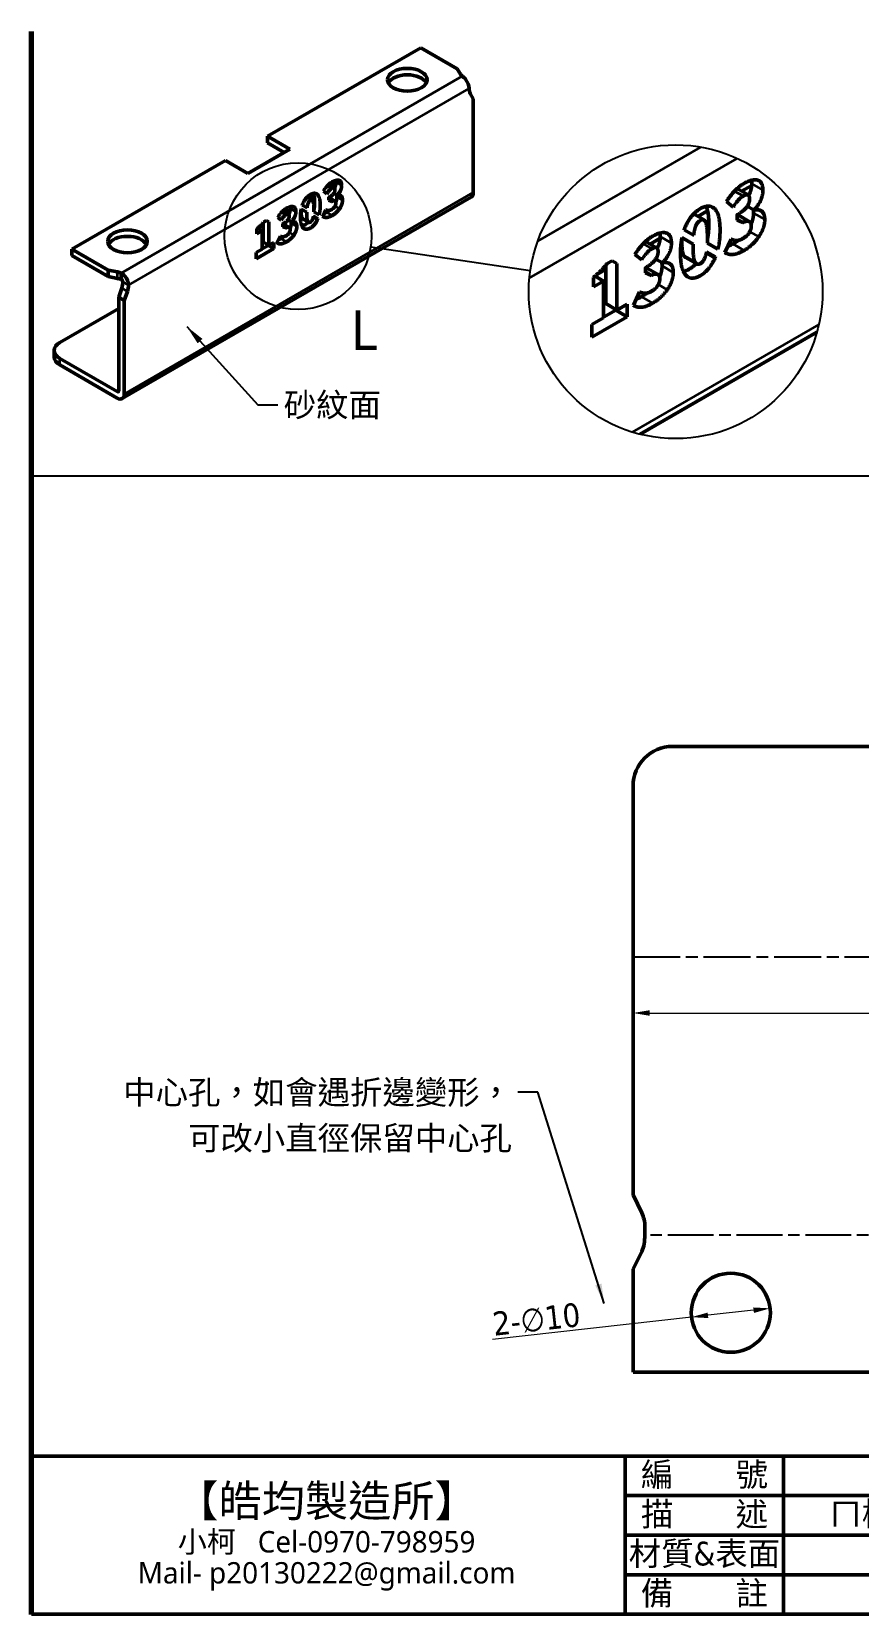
# Model space of a CAD drawing. Header units: millimetres. Extents: x 10 to 584, y 10 to 410.
# Drawn here: x 10 to 218.9, y 10 to 410 of the extents above; entities that cross this region are included whole.
import ezdxf
from ezdxf.enums import TextEntityAlignment as Align

# ---------------------------------------------------------------- set-up
doc = ezdxf.new("R2010")
doc.units = ezdxf.units.MM
doc.header["$LTSCALE"] = 2
doc.linetypes.add('CHAIN', pattern=[0.3543, 0.2362, -0.0295, 0.0591, -0.0295])
for name, color, linetype, lineweight in [('可見 (ISO)', 7, 'Continuous', 50), ('圖框 (ISO)', 7, 'Continuous', 70), ('折彎中心線 (ISO)', 7, 'CHAIN', 25), ('標註 (ISO)', 12, 'Continuous', 18), ('標題 (ISO)', 7, 'Continuous', 50), ('窄部可見 (ISO)', 7, 'Continuous', 35), ('符號 (ISO)', 7, 'Continuous', 25), ('草圖幾何圖形 (ISO)', 7, 'Continuous', 25), ('詳圖邊界 (ISO)', 7, 'Continuous', 25)]:
    doc.layers.add(name, color=color, linetype=linetype, lineweight=lineweight)
doc.styles.add('@3.0標示文字 (ISO)', font='tahoma_0.ttf')
doc.styles.add('標示文字 (ISO)', font='tahoma_0.ttf')
doc.styles.add('註記文字 (ISO)', font='tahoma_0.ttf')
doc.dimstyles.new('預設 (ISO)', dxfattribs={"dimscale": 2, "dimtxt": 3, "dimasz": 2.1, "dimexe": 1.2, "dimexo": 0.5, "dimgap": 0.3, "dimtad": 1, "dimrnd": 1e-08, "dimtxsty": '@3.0標示文字 (ISO)', "dimcen": 0.09, "dimdle": 3, "dimclrd": 256, "dimclre": 256, "dimclrt": 256, "dimazin": 2, "dimtfac": 1, "dimtmove": 0, "dimatfit": 3, "dimfxl": 0, "dimtolj": 1, "dimtzin": 0, "dimlwd": -1, "dimlwe": -1, "dimarcsym": 0})
doc.dimstyles.new('預設 - Method 1b (ISO)$7', dxfattribs={"dimscale": 2, "dimtxt": 3, "dimasz": 2.5, "dimexe": 3.175, "dimexo": 0, "dimgap": 0.762, "dimtad": 1, "dimtoh": 1, "dimrnd": 1e-08, "dimtxsty": '註記文字 (ISO)', "dimcen": 0.09, "dimdle": 10, "dimclrd": 256, "dimclre": 256, "dimclrt": 256, "dimazin": 2, "dimtfac": 1.166667, "dimtmove": 0, "dimatfit": 3, "dimfxl": 0, "dimtolj": 1, "dimlwd": -1, "dimlwe": -1, "dimarcsym": 0})

# ---------------------------------------------------------------- blocks, each defined once
blk = doc.blocks.new('圖框 預設圖框')
at = {"layer": '圖框 (ISO)', "flags": 128}
blk.add_lwpolyline([(5, 5), (5, 205)], dxfattribs=at)
blk = doc.blocks.new('標題欄框 KSJ-單位mm')
at = {"layer": '標題 (ISO)'}
for p, q in [((41.84, 139.37), (328.84, 139.37)), ((41.84, 130.09), (41.84, 139.37)), ((116.84, 139.37), (116.84, 119.37)), ((136.84, 139.37), (136.84, 119.37)), ((136.84, 139.37), (136.84, 119.37)), ((192.84, 139.37), (192.84, 119.37)), ((212.84, 139.37), (212.84, 119.37)), ((212.84, 139.37), (212.84, 119.37)), ((242.84, 139.37), (242.84, 119.37)), ((257.84, 139.37), (257.84, 119.37)), ((272.84, 139.37), (272.84, 119.37)), ((328.84, 133.09), (328.84, 139.37)), ((116.84, 134.37), (192.84, 134.37)), ((192.84, 134.37), (212.84, 134.37)), ((212.84, 134.37), (242.84, 134.37)), ((242.84, 134.37), (328.84, 134.37)), ((328.84, 133.09), (328.84, 119.37)), ((41.84, 119.37), (41.84, 130.09)), ((116.84, 129.37), (192.84, 129.37)), ((192.84, 129.37), (242.84, 129.37)), ((242.84, 129.37), (328.84, 129.37)), ((116.84, 124.37), (192.84, 124.37)), ((192.84, 124.37), (242.84, 124.37)), ((242.84, 124.37), (328.84, 124.37)), ((41.84, 119.37), (328.84, 119.37)), ((242.84, 119.37), (328.84, 119.37))]:
    blk.add_line(p, q, dxfattribs=at)
at = {"layer": '標題 (ISO)', "insert": (283.3, 143.41), "char_height": 2, "attachment_point": 1, "style": '註記文字 (ISO)'}
blk.add_mtext('\\f新細明體|b0|i0;\\H2.0000;Copy Right All Rights Reserved', dxfattribs=at)
at = {"layer": '標題 (ISO)', "char_height": 3, "attachment_point": 5, "style": '註記文字 (ISO)'}
for s, insert, width in [('編       號', (126.84, 136.87), 20), ('繪        圖        ', (202.84, 136.87), 20), ('Rev. No', (250.34, 136.87), 15), ('單 位 ', (265.34, 136.87), 15), ('mm', (300.84, 137.21), 56), ('描       述', (126.84, 131.87), 20), ('審        核', (202.84, 131.87), 20), ('材質&表面', (126.84, 126.87), 20), ('日       期', (202.84, 126.87), 20), ('備       註', (126.84, 121.87), 20), ('分       頁', (202.84, 121.87), 20)]:
    blk.add_mtext(s, dxfattribs=dict(at, insert=insert, width=width))
at = {"layer": '標題 (ISO)', "insert": (79.1, 129.03), "char_height": 3, "width": 74.2489, "attachment_point": 5, "line_spacing_factor": 0.871881, "style": '註記文字 (ISO)'}
blk.add_mtext('{\\fMicrosoft JhengHei|b1|i0|c136|p34;\\H1.33333x;【皓均製造所】\\P\\fMicrosoft JhengHei|b0|i0|c136|p34;\\H0.675x;小柯   \\fMicrosoft JhengHei|b0|i0|c0|p34;Cel-\\f@Microsoft JhengHei|b0|i0|c0|p34;0970-798959\\H1.40979x; \\H0.70932x;\\P\\fMicrosoft JhengHei|b0|i0|c0|p34;Mail- \\f@Microsoft JhengHei|b0|i0|c0|p34;p20130222@gmail.com\\H1.08693x; }', dxfattribs=at)
at = {"layer": '標題 (ISO)', "style": '註記文字 (ISO)'}
for tag, p in [('請輸入編號', (164.84, 136.87)), ('請輸入審核人員', (227.84, 131.87)), ('(變更序號)輸入1', (250.34, 131.87)), ('變更的日期1', (265.34, 131.87)), ('設計變更的內容1', (300.84, 131.87)), ('(變更序號)輸入2', (250.34, 126.87)), ('變更的日期2', (265.34, 126.87)), ('設計變更的內容2', (300.84, 126.87)), ('請輸入備註', (164.84, 121.87)), ('(變更序號)輸入3', (250.34, 121.87)), ('變更的日期3', (265.34, 121.87)), ('設計變更的內容3', (300.84, 121.87))]:
    blk.add_attdef(tag, text='', height=3, dxfattribs=at).set_placement(p, align=Align.MIDDLE_CENTER)
for tag, p in [('請輸入繪圖人員_001', (221.16, 135.53)), ('請輸入描述_001', (142.62, 130.57)), ('請輸入材質&表面處理_001', (153.05, 125.62)), ('請輸入日期_001', (217.58, 125.37)), ('請輸入分頁_001', (224.74, 120.62))]:
    blk.add_attdef(tag, p, '', height=3, dxfattribs=at)
blk = doc.blocks.new('*D14')
at = {"layer": 'Defpoints', "color": 0}
for p in [(161.95, 161.98), (161.95, 115.98), (411.35, 115.98)]:
    blk.add_point(p, dxfattribs=at)
at = {"layer": '標註 (ISO)'}
for p, q in [((166.15, 161.98), (407.15, 161.98)), ((411.35, 161.98), (547.3, 161.98))]:
    blk.add_line(p, q, dxfattribs=at)
for points in [[(166.15, 162.68), (166.15, 161.28), (161.95, 161.98)], [(407.15, 162.68), (407.15, 161.28), (411.35, 161.98)]]:
    blk.add_solid(points, dxfattribs=at)
at = {"layer": '標註 (ISO)', "insert": (537.05, 170.2), "char_height": 6, "attachment_point": 2, "style": '@3.0標示文字 (ISO)'}
blk.add_mtext('\\A1;124,7', dxfattribs=at)
blk = doc.blocks.new('2dDetail0')
at = {"layer": '詳圖邊界 (ISO)'}
blk.add_circle((38.65, 179.16), 9.28, dxfattribs=at)
at = {"layer": '詳圖邊界 (ISO)', "insert": (45.35, 164.77), "char_height": 5, "attachment_point": 7, "style": '標示文字 (ISO)'}
blk.add_mtext('L', dxfattribs=at)
blk = doc.blocks.new('2dTransSymbol1')
at = {"layer": '詳圖邊界 (ISO)'}
blk.add_line((47.83, 177.81), (67.99, 174.83), dxfattribs=at)
blk.add_circle((86.36, 172.13), 18.56, dxfattribs=at)
blk = doc.blocks.new('*D18')
at = {"layer": 'Defpoints', "color": 0}
for p in [(176.71, 85.11), (196.59, 87.33)]:
    blk.add_point(p, dxfattribs=at)
at = {"layer": '標註 (ISO)'}
for p, q in [((176.71, 85.11), (126.43, 79.5)), ((192.41, 86.86), (180.89, 85.58))]:
    blk.add_line(p, q, dxfattribs=at)
for points in [[(180.81, 86.27), (180.96, 84.88), (176.71, 85.11)], [(192.34, 87.56), (192.49, 86.17), (196.59, 87.33)]]:
    blk.add_solid(points, dxfattribs=at)
at = {"layer": '標註 (ISO)', "insert": (137.21, 87.59), "char_height": 6, "attachment_point": 2, "rotation": 6.3678, "style": '@3.0標示文字 (ISO)'}
blk.add_mtext('\\A1;\\fTahoma|b0|i0;\\H6.0000;2-∅10', dxfattribs=at)

msp = doc.modelspace()

# ---------------------------------------------------------------- linework, layer by layer
at = {"layer": '可見 (ISO)'}
for p, q in [((108.344, 405.943), (69.559, 383.55)), ((117.536, 400.636), (108.344, 405.943)), ((118.351, 399.271), (117.536, 400.636)), ((121.577, 392.995), (120.802, 394.383)), ((121.577, 369.317), (121.577, 392.995)), ((75.216, 380.284), (64.609, 374.161)), ((69.559, 383.55), (75.216, 380.284)), ((69.559, 381.917), (69.559, 383.55)), ((69.559, 381.917), (73.802, 379.468)), ((58.952, 377.427), (20.168, 355.034)), ((64.609, 374.161), (58.952, 377.427)), ((32.883, 317.264), (121.059, 368.173)), ((79.568, 368.16), (80.887, 367.399)), ((80.115, 367.844), (81.339, 368.551)), ((84.572, 369.024), (83.716, 369.722)), ((85.054, 367.385), (85.054, 368.05)), ((85.057, 371.362), (86.455, 370.555)), ((85.633, 371.03), (86.907, 371.766)), ((86.352, 369.134), (87.202, 368.643)), ((188.226, 370.337), (191.023, 368.722)), ((189.377, 369.673), (191.926, 371.144)), ((73.498, 364.689), (74.897, 363.882)), ((74.074, 364.357), (75.349, 365.093)), ((78.095, 365.168), (79.508, 364.352)), ((79.575, 365.468), (78.37, 366.164)), ((82.642, 363.697), (81.312, 364.465)), ((83.529, 363.306), (84.307, 364.977)), ((85.054, 367.511), (85.827, 367.065)), ((85.827, 367.065), (85.054, 367.385)), ((85.226, 367.984), (86.64, 367.167)), ((178.342, 363.302), (180.791, 364.715)), ((187.256, 365.66), (185.544, 367.056)), ((190.816, 365.881), (192.516, 364.899)), ((66.902, 358.93), (66.902, 360.134)), ((67.118, 360.309), (68.204, 359.682)), ((67.236, 360.409), (68.476, 361.125)), ((68.476, 356.835), (68.476, 361.671)), ((68.65, 361.892), (69.273, 362.252)), ((69.273, 362.252), (69.89, 361.895)), ((69.89, 361.895), (69.89, 356.019)), ((73.013, 362.35), (72.157, 363.048)), ((73.496, 360.712), (73.496, 361.377)), ((73.496, 360.838), (74.269, 360.392)), ((74.269, 360.392), (73.496, 360.712)), ((73.668, 361.31), (75.082, 360.494)), ((74.793, 362.461), (75.644, 361.97)), ((78.552, 362.658), (79.967, 361.842)), ((81.204, 363.373), (82.324, 362.726)), ((177.248, 363.933), (179.886, 362.41)), ((188.221, 362.383), (188.221, 363.713)), ((188.221, 362.635), (189.767, 361.742)), ((189.767, 361.742), (188.221, 362.383)), ((188.565, 363.58), (191.393, 361.947)), ((68.204, 359.682), (66.902, 358.93)), ((68.204, 355.045), (68.204, 359.682)), ((68.476, 356.835), (69.89, 356.019)), ((69.747, 355.993), (69.747, 356.101)), ((69.89, 356.019), (71.161, 356.752)), ((71.161, 356.752), (71.161, 355.177)), ((71.971, 356.633), (72.749, 358.304)), ((165.109, 356.991), (167.906, 355.376)), ((166.26, 356.326), (168.809, 357.798)), ((174.302, 357.948), (177.129, 356.316)), ((177.261, 358.549), (174.852, 359.94)), ((183.395, 355.008), (180.735, 356.543)), ((185.17, 354.224), (186.727, 357.567)), ((20.168, 355.034), (29.36, 349.727)), ((20.168, 353.401), (20.168, 355.034)), ((20.168, 353.401), (29.36, 348.094)), ((71.161, 355.177), (66.705, 352.604)), ((66.705, 354.179), (68.204, 355.045)), ((66.705, 352.604), (66.705, 354.179)), ((68.204, 355.103), (69.747, 355.993)), ((69.747, 355.993), (71.161, 355.177)), ((155.413, 351.397), (156.658, 352.116)), ((156.658, 352.116), (157.893, 351.403)), ((164.139, 352.314), (162.427, 353.709)), ((167.699, 352.535), (169.399, 351.553)), ((175.217, 352.929), (178.045, 351.296)), ((180.521, 354.358), (182.761, 353.065)), ((29.36, 349.727), (31.724, 349.257)), ((29.36, 348.094), (29.36, 349.727)), ((29.36, 348.094), (31.724, 347.624)), ((32.639, 347.362), (32.639, 348.995)), ((152.348, 348.231), (154.521, 346.976)), ((152.584, 348.43), (155.064, 349.862)), ((155.064, 341.283), (155.064, 350.954)), ((157.893, 351.403), (157.893, 339.65)), ((165.104, 349.037), (165.104, 350.367)), ((165.104, 349.288), (166.65, 348.396)), ((166.65, 348.396), (165.104, 349.037)), ((165.447, 350.234), (168.276, 348.601)), ((32.761, 345.185), (31.987, 342.903)), ((34.175, 344.369), (33.401, 342.087)), ((151.916, 345.472), (151.916, 347.881)), ((154.521, 346.976), (151.916, 345.472)), ((154.521, 337.703), (154.521, 346.976)), ((162.053, 340.878), (163.61, 344.22)), ((17.127, 331.478), (31.987, 340.058)), ((31.987, 342.903), (33.401, 342.087)), ((31.987, 342.903), (31.987, 319.225)), ((33.401, 342.087), (33.401, 318.408)), ((155.064, 341.283), (157.893, 339.65)), ((157.893, 339.65), (160.435, 341.117)), ((160.435, 341.117), (160.435, 337.966)), ((160.435, 337.966), (151.522, 332.821)), ((151.522, 335.972), (154.521, 337.703)), ((154.521, 337.818), (157.606, 339.599)), ((157.606, 339.599), (157.606, 339.815)), ((157.606, 339.599), (160.435, 337.966)), ((151.522, 332.821), (151.522, 335.972)), ((163.711, 308.232), (208.405, 334.036)), ((15.663, 329.437), (15.663, 327.804)), ((31.633, 319.021), (17.127, 327.396)), ((31.633, 317.388), (17.127, 325.763)), ((171.949, 229.349), (401.349, 229.349)), ((161.949, 115.984), (161.949, 219.349)), ((164.14, 111.49), (161.949, 115.984)), ((161.949, 97.22), (164.14, 101.714)), ((161.949, 71.22), (161.949, 97.22)), ((271.649, 71.22), (161.949, 71.22))]:
    msp.add_line(p, q, dxfattribs=at)
msp.add_circle((186.649, 86.22), 10, dxfattribs=at)
for centre, radius, start, end in [((171.949, 219.349), 10, 90, 180), ((156.949, 107.984), 8, 0, 25.98923), ((156.949, 105.22), 8, 334.01077, 348.67643)]:
    msp.add_arc(centre, radius, start, end, dxfattribs=at)
for centre in [(104.914, 397.839), (34.204, 357.014)]:
    msp.add_ellipse(centre, major_axis=(-5, 0), ratio=0.5773503, dxfattribs=at)
for centre, major_axis, start_param, end_param in [((104.914, 396.206), (-5, 0), 3.4283492, 5.9964288), ((122.132, 400.023), (-4, 0), 0.3318005, 0.5877646), ((123.345, 397.282), (-2, -3.464), 5.4977871, 5.9513848), ((119.809, 370.338), (1.25, -2.165), 0, 0.7853982), ((34.204, 355.381), (-5, 0), 3.4283492, 5.9964288), ((30.421, 347.073), (4, 0), 0.9830318, 1.2389959), ((30.421, 345.44), (4, 0), 0.9830318, 1.2389959), ((30.219, 345.149), (-2, -3.464), 1.9025968, 2.3561945), ((31.633, 344.332), (-2, -3.464), 1.9025968, 2.3561945), ((20.663, 329.437), (-5, 0), 5.4977871, 7.0685835), ((20.663, 327.804), (-5, 0), 0, 0.7853982), ((31.633, 319.429), (0.25, -0.433), 5.4977871, 7.0685835), ((31.633, 319.429), (1.25, -2.165), 5.4977871, 7.0685835)]:
    msp.add_ellipse(centre, major_axis=major_axis, ratio=0.5773503, start_param=start_param, end_param=end_param, dxfattribs=at)
for points, degree, knots in [([(120.516, 395.649), (120.516, 396.375), (120.16, 397.299), (119.633, 397.972), (119.378, 398.297), (119.089, 398.564), (118.804, 398.743)], 3, [2.68799496, 2.68799496, 2.68799496, 2.68799496, 2.82131107, 2.82131107, 2.82131107, 2.88562855, 2.88562855, 2.88562855, 2.88562855]), ([(78.37, 366.164), (78.469, 366.443), (79.27, 368.161), (81.563, 369.485), (82.912, 368.119), (82.912, 364.774), (82.642, 363.697)], 2, [3.8218377, 3.8218377, 3.8218377, 4, 5, 6, 7, 7.6330463, 7.6330463, 7.6330463]), ([(81.319, 364.925), (81.498, 365.833), (81.498, 368.353), (81.152, 369.12)], 2, [-7.5144109, -7.5144109, -7.5144109, -7, -6.2843022, -6.2843022, -6.2843022]), ([(85.054, 368.039), (85.061, 368.038), (85.157, 368.024), (85.226, 367.984)], 2, [-1.01647554, -1.01647554, -1.01647554, -1, -0.76106195, -0.76106195, -0.76106195]), ([(82.237, 362.524), (81.563, 361.027), (79.27, 359.703), (77.911, 361.134), (77.911, 364.259), (78.095, 365.168)], 2, [0, 0, 0, 1, 2, 3, 3.5208189, 3.5208189, 3.5208189]), ([(78.333, 362.909), (78.089, 363.374), (78.089, 364.934), (78.094, 365.162)], 2, [-10, -10, -10, -9, -8.8081166, -8.8081166, -8.8081166]), ([(79.508, 364.352), (79.503, 364.121), (79.503, 362.557), (79.747, 362.093)], 2, [8.8055811, 8.8055811, 8.8055811, 9, 10, 10, 10]), ([(81.312, 364.465), (81.319, 364.681), (81.319, 366.223), (81.06, 367.314), (80.691, 367.496), (80.142, 367.179), (79.763, 366.565), (79.599, 365.69), (79.575, 365.468)], 2, [2.8215654, 2.8215654, 2.8215654, 3, 4, 5, 6, 7, 8, 8.2592741, 8.2592741, 8.2592741]), ([(174.852, 359.94), (175.051, 360.498), (176.652, 363.935), (181.238, 366.583), (183.936, 363.851), (183.936, 357.16), (183.395, 355.008)], 2, [3.8218377, 3.8218377, 3.8218377, 4, 5, 6, 7, 7.6330463, 7.6330463, 7.6330463]), ([(180.75, 357.463), (181.107, 359.279), (181.107, 364.319), (180.416, 365.853)], 2, [-7.5144109, -7.5144109, -7.5144109, -7, -6.2843022, -6.2843022, -6.2843022]), ([(73.496, 361.366), (73.502, 361.365), (73.599, 361.35), (73.668, 361.31)], 2, [-1.01647554, -1.01647554, -1.01647554, -1, -0.76106195, -0.76106195, -0.76106195]), ([(78.278, 360.891), (78.614, 360.957), (79.486, 361.46), (79.886, 361.888)], 2, [-1.33904367, -1.33904367, -1.33904367, -1, -0.57813677, -0.57813677, -0.57813677]), ([(79.747, 362.093), (79.991, 361.635), (80.842, 362.126), (81.154, 363.092), (81.204, 363.373)], 2, [0, 0, 0, 1, 2, 2.3064728, 2.3064728, 2.3064728]), ([(180.735, 356.543), (180.75, 356.974), (180.75, 360.059), (180.232, 362.24), (179.495, 362.605), (178.395, 361.97), (177.638, 360.742), (177.311, 358.992), (177.261, 358.549)], 2, [2.8215654, 2.8215654, 2.8215654, 3, 4, 5, 6, 7, 8, 8.2592741, 8.2592741, 8.2592741]), ([(188.221, 363.691), (188.233, 363.689), (188.427, 363.66), (188.565, 363.58)], 2, [-1.01647554, -1.01647554, -1.01647554, -1, -0.76106195, -0.76106195, -0.76106195]), ([(182.587, 352.661), (181.238, 349.666), (176.652, 347.018), (173.934, 349.881), (173.934, 356.131), (174.302, 357.948)], 2, [0, 0, 0, 1, 2, 3, 3.5208189, 3.5208189, 3.5208189]), ([(174.778, 353.431), (174.29, 354.36), (174.29, 357.48), (174.3, 357.937)], 2, [-10, -10, -10, -9, -8.8081166, -8.8081166, -8.8081166]), ([(177.129, 356.316), (177.119, 355.854), (177.119, 352.727), (177.607, 351.798)], 2, [8.8055811, 8.8055811, 8.8055811, 9, 10, 10, 10]), ([(177.607, 351.798), (178.094, 350.882), (179.796, 351.864), (180.419, 353.797), (180.521, 354.358)], 2, [0, 0, 0, 1, 2, 2.3064728, 2.3064728, 2.3064728]), ([(32.639, 348.995), (33.28, 348.654), (33.91, 347.902), (34.227, 347.098), (34.38, 346.71), (34.461, 346.315), (34.461, 345.965)], 3, [2.49036136, 2.49036136, 2.49036136, 2.49036136, 2.62367747, 2.62367747, 2.62367747, 2.68799496, 2.68799496, 2.68799496, 2.68799496]), ([(165.104, 350.344), (165.116, 350.342), (165.31, 350.313), (165.447, 350.234)], 2, [-1.01647554, -1.01647554, -1.01647554, -1, -0.76106195, -0.76106195, -0.76106195]), ([(174.669, 349.394), (175.339, 349.526), (177.084, 350.533), (177.883, 351.389)], 2, [-1.33904367, -1.33904367, -1.33904367, -1, -0.57813677, -0.57813677, -0.57813677])]:
    msp.add_open_spline(points, degree=degree, knots=knots, dxfattribs=at)
for points, degree in [([(83.716, 369.722), (84.754, 371.327), (87.031, 372.642), (87.674, 372.426)], 2), ([(86.914, 371.961), (86.914, 372.212), (86.878, 372.416)], 2), ([(87.674, 372.426), (88.328, 372.223), (88.328, 371.144)], 2), ([(185.544, 367.056), (187.619, 370.267), (192.174, 372.897), (193.461, 372.465)], 2), ([(191.94, 371.534), (191.94, 372.038), (191.868, 372.445)], 2), ([(193.461, 372.465), (194.768, 372.058), (194.768, 369.901)], 2), ([(85.833, 370.429), (85.236, 370.084), (84.572, 369.024)], 2), ([(85.054, 368.05), (85.921, 368.551), (86.642, 369.518), (86.642, 370.033)], 2), ([(86.642, 370.033), (86.642, 370.896), (85.833, 370.429)], 2), ([(86.53, 370.491), (86.914, 371.219), (86.914, 371.961)], 2), ([(86.837, 366.873), (87.142, 367.563), (87.142, 368.259)], 2), ([(87.142, 368.259), (87.142, 368.504), (87.103, 368.701)], 2), ([(88.328, 371.144), (88.328, 369.874), (87.202, 368.643)], 2), ([(87.202, 368.643), (87.82, 368.784), (88.556, 368.197), (88.556, 367.442)], 2), ([(189.777, 368.47), (188.584, 367.781), (187.256, 365.66)], 2), ([(191.396, 367.679), (191.396, 369.404), (189.777, 368.47)], 2), ([(191.172, 368.595), (191.94, 370.051), (191.94, 371.534)], 2), ([(194.768, 369.901), (194.768, 367.362), (192.516, 364.899)], 2), ([(72.157, 363.048), (73.195, 364.654), (75.472, 365.969), (76.116, 365.753)], 2), ([(74.971, 363.818), (75.355, 364.546), (75.355, 365.288)], 2), ([(75.355, 365.288), (75.355, 365.539), (75.32, 365.743)], 2), ([(76.769, 364.471), (76.769, 363.201), (75.644, 361.97)], 2), ([(76.116, 365.753), (76.769, 365.549), (76.769, 364.471)], 2), ([(83.876, 364.05), (84.187, 364.174), (84.533, 364.374)], 2), ([(84.307, 364.977), (85.039, 364.615), (85.776, 365.04)], 2), ([(84.533, 364.374), (84.887, 364.579), (85.206, 364.829)], 2), ([(85.776, 365.04), (86.279, 365.331), (86.564, 365.735)], 2), ([(86.86, 366.649), (86.86, 367.164), (86.102, 367.278), (85.827, 367.065)], 2), ([(87.799, 365.262), (87.047, 364.193), (85.947, 363.558)], 2), ([(86.564, 365.735), (86.86, 366.145), (86.86, 366.649)], 2), ([(88.556, 367.442), (88.556, 366.346), (87.799, 365.262)], 2), ([(188.221, 363.713), (189.954, 364.714), (191.396, 366.649), (191.396, 367.679)], 2), ([(191.787, 361.358), (192.396, 362.739), (192.396, 364.13)], 2), ([(192.396, 364.13), (192.396, 364.621), (192.318, 365.014)], 2), ([(192.516, 364.899), (193.751, 365.181), (195.225, 364.007), (195.225, 362.497)], 2), ([(66.902, 360.134), (67.934, 360.952), (68.65, 361.892)], 2), ([(74.274, 363.755), (73.677, 363.411), (73.013, 362.35)], 2), ([(73.496, 361.377), (74.362, 361.877), (75.083, 362.845), (75.083, 363.36)], 2), ([(75.301, 359.975), (75.301, 360.49), (74.544, 360.604), (74.269, 360.392)], 2), ([(75.083, 363.36), (75.083, 364.222), (74.274, 363.755)], 2), ([(75.279, 360.199), (75.583, 360.89), (75.583, 361.585)], 2), ([(75.583, 361.585), (75.583, 361.831), (75.545, 362.027)], 2), ([(75.644, 361.97), (76.261, 362.111), (76.998, 361.524), (76.998, 360.769)], 2), ([(76.998, 360.769), (76.998, 359.673), (76.24, 358.588)], 2), ([(78.552, 362.658), (78.429, 362.729), (78.333, 362.909)], 2), ([(82.324, 362.726), (82.282, 362.624), (82.237, 362.524)], 2), ([(85.947, 363.558), (84.375, 362.65), (83.529, 363.306)], 2), ([(191.832, 360.91), (191.832, 361.94), (190.317, 362.168), (189.767, 361.742)], 2), ([(191.24, 359.083), (191.832, 359.903), (191.832, 360.91)], 2), ([(195.225, 362.497), (195.225, 360.305), (193.71, 358.136)], 2), ([(74.388, 356.884), (72.816, 355.977), (71.971, 356.633)], 2), ([(72.317, 357.377), (72.628, 357.501), (72.974, 357.701)], 2), ([(72.749, 358.304), (73.48, 357.941), (74.217, 358.367)], 2), ([(72.974, 357.701), (73.329, 357.906), (73.647, 358.156)], 2), ([(74.217, 358.367), (74.72, 358.657), (75.006, 359.062)], 2), ([(76.24, 358.588), (75.488, 357.519), (74.388, 356.884)], 2), ([(75.006, 359.062), (75.301, 359.472), (75.301, 359.975)], 2), ([(162.427, 353.709), (164.502, 356.92), (169.057, 359.55), (170.344, 359.119)], 2), ([(168.055, 355.248), (168.822, 356.705), (168.822, 358.188)], 2), ([(168.822, 358.188), (168.822, 358.691), (168.751, 359.099)], 2), ([(171.651, 356.555), (171.651, 354.015), (169.399, 351.553)], 2), ([(170.344, 359.119), (171.651, 358.711), (171.651, 356.555)], 2), ([(185.864, 355.713), (186.485, 355.961), (187.177, 356.361)], 2), ([(186.727, 357.567), (188.19, 356.842), (189.663, 357.693)], 2), ([(187.177, 356.361), (187.887, 356.77), (188.524, 357.27)], 2), ([(189.663, 357.693), (190.67, 358.274), (191.24, 359.083)], 2), ([(193.71, 358.136), (192.205, 355.998), (190.006, 354.728)], 2), ([(166.66, 355.123), (165.467, 354.434), (164.139, 352.314)], 2), ([(165.104, 350.367), (166.837, 351.367), (168.279, 353.302), (168.279, 354.332)], 2), ([(168.279, 354.332), (168.279, 356.058), (166.66, 355.123)], 2), ([(175.217, 352.929), (174.97, 353.072), (174.778, 353.431)], 2), ([(182.761, 353.065), (182.677, 352.86), (182.587, 352.661)], 2), ([(190.006, 354.728), (186.862, 352.913), (185.17, 354.224)], 2), ([(151.916, 347.881), (153.981, 349.516), (155.413, 351.397)], 2), ([(168.715, 347.563), (168.715, 348.593), (167.2, 348.821), (166.65, 348.396)], 2), ([(168.669, 348.012), (169.279, 349.393), (169.279, 350.784)], 2), ([(169.279, 350.784), (169.279, 351.274), (169.201, 351.667)], 2), ([(169.399, 351.553), (170.634, 351.834), (172.107, 350.66), (172.107, 349.151)], 2), ([(172.107, 349.151), (172.107, 346.958), (170.593, 344.79)], 2), ([(32.639, 347.362), (32.858, 347.278), (33.047, 346.997), (33.047, 346.782)], 3), ([(163.61, 344.22), (165.073, 343.496), (166.546, 344.346)], 2), ([(166.546, 344.346), (167.552, 344.927), (168.123, 345.736)], 2), ([(170.593, 344.79), (169.088, 342.651), (166.888, 341.381)], 2), ([(168.123, 345.736), (168.715, 346.557), (168.715, 347.563)], 2), ([(166.888, 341.381), (163.745, 339.566), (162.053, 340.878)], 2), ([(162.746, 342.366), (163.368, 342.614), (164.06, 343.014)], 2), ([(164.06, 343.014), (164.77, 343.424), (165.407, 343.924)], 2), ([(164.794, 103.649), (164.897, 105.075), (164.949, 106.53), (164.949, 107.984)], 3)]:
    msp.add_open_spline(points, degree=degree, dxfattribs=at)
at = {"layer": '折彎中心線 (ISO)', "ltscale": 25.140116}
msp.add_line((161.949, 176.152), (411.349, 176.152), dxfattribs=at)
at = {"layer": '折彎中心線 (ISO)', "ltscale": 24.543093}
msp.add_line((408.388, 105.817), (164.911, 105.817), dxfattribs=at)
at = {"layer": '窄部可見 (ISO)'}
for p, q in [((32.639, 348.995), (118.804, 398.743)), ((34.461, 345.965), (120.516, 395.649)), ((137.857, 357.05), (179.054, 380.835)), ((135.739, 347.662), (188.243, 377.976)), ((121.577, 369.317), (33.401, 318.408)), ((84.746, 371.056), (85.833, 370.429)), ((86.914, 371.961), (88.328, 371.144)), ((87.142, 368.259), (88.556, 367.442)), ((187.604, 369.724), (189.777, 368.47)), ((191.94, 371.534), (194.768, 369.901)), ((73.188, 364.383), (74.274, 363.755)), ((75.355, 365.288), (76.769, 364.471)), ((84.533, 364.374), (85.947, 363.558)), ((86.675, 365.911), (87.799, 365.262)), ((192.396, 364.13), (195.225, 362.497)), ((75.583, 361.585), (76.998, 360.769)), ((78.333, 362.909), (79.747, 362.093)), ((81.158, 363.147), (82.237, 362.524)), ((72.974, 357.701), (74.388, 356.884)), ((75.116, 359.237), (76.24, 358.588)), ((164.487, 356.378), (166.66, 355.123)), ((168.822, 358.188), (171.651, 356.555)), ((187.177, 356.361), (190.006, 354.728)), ((191.462, 359.434), (193.71, 358.136)), ((174.778, 353.431), (177.607, 351.798)), ((180.428, 353.907), (182.587, 352.661)), ((31.724, 347.624), (31.724, 349.257)), ((169.279, 350.784), (172.107, 349.151)), ((32.761, 345.185), (34.175, 344.369)), ((33.047, 346.782), (34.461, 345.965)), ((168.345, 346.087), (170.593, 344.79)), ((164.06, 343.014), (166.888, 341.381)), ((208.914, 336.021), (161.738, 308.784)), ((17.127, 325.763), (17.127, 327.396)), ((31.633, 319.021), (31.987, 319.225))]:
    msp.add_line(p, q, dxfattribs=at)
at = {"layer": '草圖幾何圖形 (ISO)'}
msp.add_line((10.166, 297.782), (583.436, 297.782), dxfattribs=at)

# ---------------------------------------------------------------- block references
at = {"xscale": 2, "yscale": 2, "zscale": 2}
for name in ['圖框 預設圖框', '2dTransSymbol1']:
    msp.add_blockref(name, (0, 0), dxfattribs=at)
msp.add_blockref('標題欄框 KSJ-單位mm', (-73.689, -228.731), dxfattribs=at).add_auto_attribs({'請輸入描述_001': 'ㄇ槽-焊接件-1(#01.05)', '請輸入材質&表面處理_001': 'SUSHL / 2.0t', '請輸入繪圖人員_001': '柯舜傑', '請輸入日期_001': '2022.01.05', '請輸入分頁_001': '1/1'})
at = {"layer": '詳圖邊界 (ISO)', "xscale": 2, "yscale": 2, "zscale": 2}
msp.add_blockref('2dDetail0', (0, 0), dxfattribs=at)

# ---------------------------------------------------------------- texts
at = {"layer": '符號 (ISO)', "insert": (73.711, 318.667), "char_height": 6, "width": 23.79399, "attachment_point": 1, "style": '註記文字 (ISO)'}
msp.add_mtext('\\f微軟正黑體|b0|i0;\\H6.0000;砂紋面', dxfattribs=at)
at = {"layer": '符號 (ISO)', "insert": (131.354, 144.938), "char_height": 6, "width": 95.17597, "attachment_point": 3, "line_spacing_factor": 1.156934, "style": '註記文字 (ISO)'}
msp.add_mtext('\\f微軟正黑體|b0|i0;\\H6.0000;中心孔，如會遇折邊變形，\\P\\f微軟正黑體|b0|i0;\\H6.0000;可改小直徑保留中心孔', dxfattribs=at)

# ---------------------------------------------------------------- dimensions: what is measured, and where the dimension line sits
at = {"layer": '標註 (ISO)'}
dim = msp.add_linear_dim(base=(161.949, 161.984), p1=(411.349, 115.984), p2=(161.949, 115.984), dimstyle='預設 (ISO)', override={"dimgap": 0.3, "dimdec": 2, "dimlfac": 0.5, "dimse1": 1, "dimse2": 1, "dimtol": 0, "dimlim": 0, "dimtp": 0, "dimtm": 0, "dimtdec": 2, "dimtofl": 0, "dimatfit": 2}, dxfattribs=at)
dim.commit()
dim.dimension.update_dxf_attribs({"geometry": '*D14', "text_midpoint": (537.049, 161.984), "dimtype": 160})
dim = msp.add_diameter_dim_2p(p1=(196.588, 87.329), p2=(176.711, 85.111), text='\\fTahoma|b0|i0;\\H6.0000;2-<>', dimstyle='預設 (ISO)', override={"dimgap": 0.3, "dimdec": 2, "dimlfac": 0.5, "dimtol": 0, "dimlim": 0, "dimtp": 0, "dimtm": 0, "dimtdec": 2, "dimatfit": 2}, dxfattribs=at)
dim.commit()
dim.dimension.update_dxf_attribs({"geometry": '*D18', "text_midpoint": (137.969, 80.787), "dimtype": 163})

# ---------------------------------------------------------------- leaders
at = {"layer": '符號 (ISO)', "annotation_type": 0, "has_hookline": 1}
for points, hookline_direction, text_width in [([(49.183, 335.492), (67.187, 315.667), (72.187, 315.667)], 0, 22.799), ([(154.69, 88.59), (137.878, 141.938), (132.878, 141.938)], 1, 90.608)]:
    msp.add_leader(points, dimstyle='預設 - Method 1b (ISO)$7', override={"dimtad": 0}, dxfattribs=dict(at, hookline_direction=hookline_direction, text_width=text_width))

doc.saveas('drawing.dxf')
